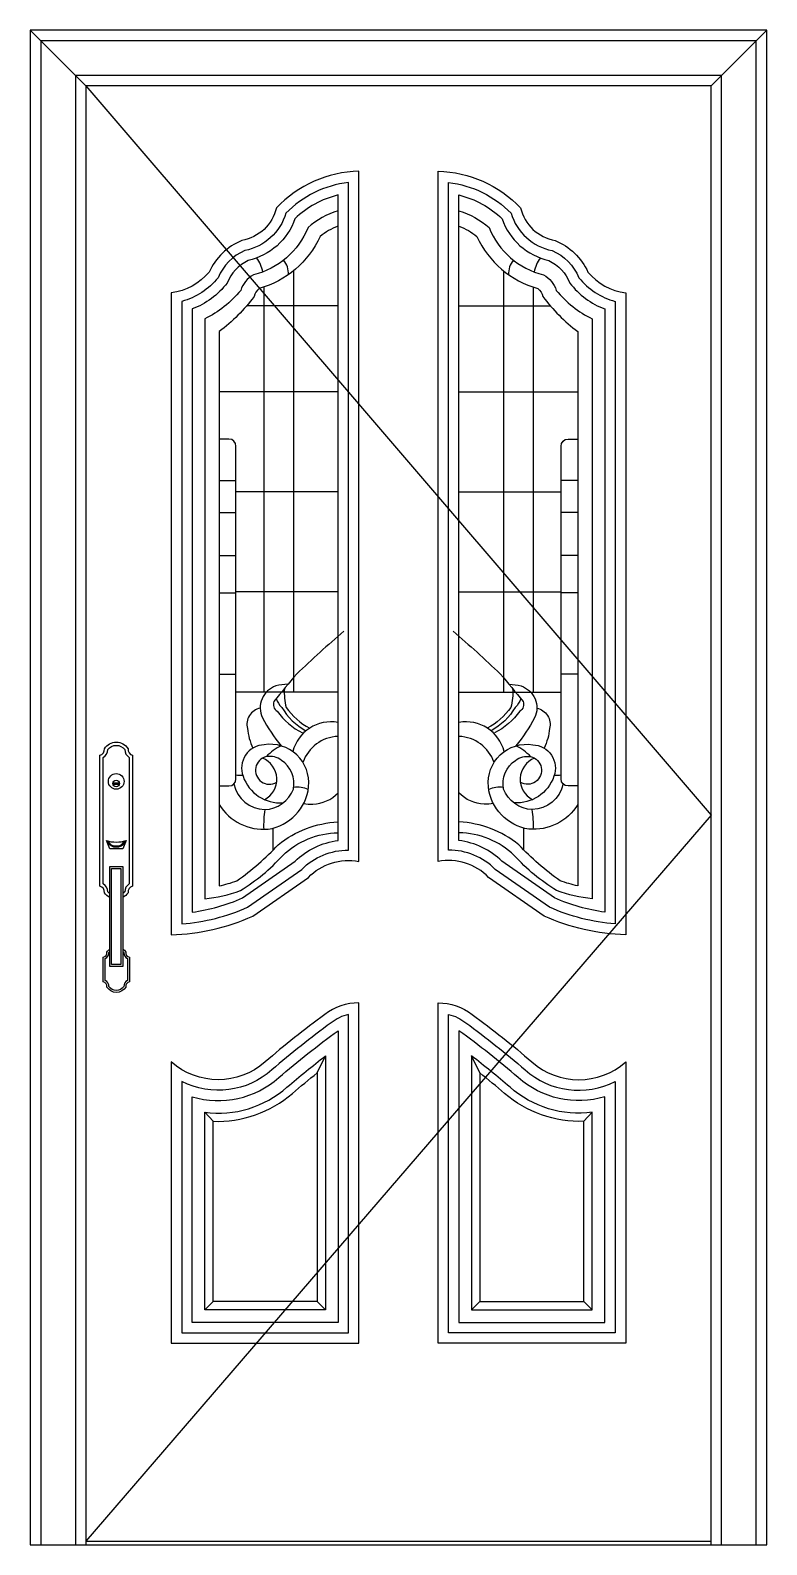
# Model space of a CAD drawing. Header units: metres. Extents: x 5406 to 6466, y 6967 to 9147.
import ezdxf

# ---------------------------------------------------------------- set-up
doc = ezdxf.new("R2010")
doc.units = ezdxf.units.M
for name, color, linetype in [('2', 2, 'Continuous'), ('3', 3, 'Continuous'), ('4', 4, 'Continuous'), ('6', 6, 'Continuous'), ('7', 7, 'Continuous')]:
    doc.layers.add(name, color=color, linetype=linetype)

msp = doc.modelspace()

# ---------------------------------------------------------------- linework, layer by layer
at = {"layer": '2'}
for p, q in [((5755.88, 7966.52), (5755.88, 7998.27)), ((6117.05, 7966.52), (6117.05, 7998.27)), ((5406.46, 6966.77), (6466.46, 6966.77))]:
    msp.add_line(p, q, dxfattribs=at)
for points in [[(5799.85, 8033.6, 0.05), (5813.2, 8032.56, 0.19), (5849.46, 8049.15, 0.19)], [(6073.08, 8033.6, -0.05), (6059.73, 8032.56, -0.19), (6023.46, 8049.15, -0.19)]]:
    msp.add_lwpolyline(points, format="xyb", dxfattribs=at)
for centre, radius, start, end in [((5794.76, 8056.25), 66.15, 114.06, 137.12), ((6078.17, 8056.25), 66.15, 42.88, 65.94), ((5708.66, 8109.6), 35.16, 259.86, 275.89), ((6164.27, 8109.6), 35.16, 264.11, 280.14), ((5791.14, 8016.9), 40.26, 67.43, 97.9), ((6081.79, 8016.9), 40.26, 82.1, 112.57), ((5888.23, 8003.36), 145.9, 171.47, 182.68), ((5984.7, 8003.36), 145.9, 357.32, 8.53)]:
    msp.add_arc(centre, radius, start, end, dxfattribs=at)
at = {"layer": '3'}
for p, q in [((5486.46, 9066.77), (5406.46, 9146.77)), ((6386.46, 9066.77), (6466.46, 9146.77)), ((5525.55, 8063.48), (5534.79, 8063.48)), ((5525.55, 8061.59), (5534.79, 8061.59)), ((5819.46, 7645.87), (5831.46, 7670.57)), ((6053.46, 7645.87), (6041.46, 7670.57)), ((5669.46, 7576.23), (5657.46, 7589.33)), ((6203.46, 7576.23), (6215.46, 7589.33)), ((5657.46, 7304.77), (5669.46, 7316.77)), ((5819.46, 7316.77), (5831.46, 7304.77)), ((6053.46, 7316.77), (6041.46, 7304.77)), ((6215.46, 7304.77), (6203.46, 7316.77)), ((5486.46, 6971.77), (6386.46, 6971.77))]:
    msp.add_line(p, q, dxfattribs=at)
for points in [[(6451.46, 6966.77), (6451.46, 9131.77), (5421.46, 9131.77), (5421.46, 6966.77)], [(6401.46, 6966.77), (6401.46, 9081.77), (5471.46, 9081.77), (5471.46, 6966.77)], [(5486.46, 9066.77), (6386.46, 8016.77), (5486.46, 6971.77)]]:
    msp.add_lwpolyline(points, dxfattribs=at)
for points in [[(5864.46, 8927.69, 0.17), (5774.33, 8883.58, -0.28), (5715.34, 8829.74, 0.19), (5676.66, 8790.58, -0.16), (5624.46, 8756.47), (5624.46, 7860.57, 0.09), (5719.23, 7884.64), (5797.1, 7938.91, -0.2), (5864.46, 7966.67)], [(6008.46, 8927.69, -0.17), (6098.6, 8883.58, 0.28), (6157.59, 8829.74, -0.19), (6196.27, 8790.58, 0.16), (6248.46, 8756.47), (6248.46, 7860.57, -0.09), (6153.7, 7884.64), (6075.83, 7938.91, 0.2), (6008.46, 7966.67)], [(5864.46, 7730.17, 0.11), (5839.44, 7717.96, 0.02), (5754.31, 7650.46, -0.31), (5624.46, 7633.56), (5624.46, 7271.77), (5864.46, 7271.77)], [(6008.46, 7730.17, -0.11), (6033.49, 7717.96, -0.02), (6118.62, 7650.46, 0.31), (6248.46, 7633.56), (6248.46, 7271.77), (6008.46, 7271.77)], [(5669.46, 7316.77), (5669.46, 7576.23, 0.19), (5783.81, 7616.47, -0.01), (5819.46, 7645.87), (5819.46, 7316.77)], [(6203.46, 7316.77), (6203.46, 7576.23, -0.19), (6089.12, 7616.47, 0.01), (6053.46, 7645.87), (6053.46, 7316.77)]]:
    msp.add_lwpolyline(points, format="xyb", close=True, dxfattribs=at)
for points in [[(5760.47, 8184.73, 0.12), (5768.36, 8172.13, 0.13), (5803.12, 8138.27, 0.13)], [(6112.46, 8184.73, -0.12), (6104.57, 8172.13, -0.13), (6069.81, 8138.27, -0.13)], [(5520.75, 7903.89, -0.06), (5517.99, 7906.69, 0.26), (5511.32, 7917.94), (5511.32, 8100.07, 0.26), (5517.99, 8111.32, -0.5), (5542.35, 8111.32, 0.26), (5549.02, 8100.07), (5549.02, 7917.94, 0.26), (5542.35, 7906.69, -0.06), (5539.59, 7903.89, -0.06)], [(5517.86, 7979.85, 0.2), (5526.62, 7972.72), (5533.72, 7972.72, 0.2), (5542.48, 7979.85, 0.19)], [(5539.59, 7820.83, -0.04), (5541.03, 7819.14, 0.29), (5546.37, 7810.4), (5546.37, 7778.98, 0.29), (5541.03, 7770.23, -0.51), (5519.66, 7770.23, 0.29), (5514.32, 7778.98), (5514.32, 7810.4, 0.29), (5519.66, 7819.14, -0.03), (5520.75, 7820.47, -0.03)]]:
    msp.add_lwpolyline(points, format="xyb", dxfattribs=at)
msp.add_lwpolyline([(5523.57, 7802.01), (5523.57, 7940.21), (5536.77, 7940.21), (5536.77, 7802.01)], close=True, dxfattribs=at)
msp.add_circle((5530.17, 8062.53), 4.71, dxfattribs=at)
at = {"layer": '4'}
for p, q in [((5678.46, 8498.58), (5702.46, 8498.58)), ((6194.46, 8498.58), (6170.46, 8498.58)), ((5678.46, 8452.45), (5702.46, 8452.45)), ((6194.46, 8452.45), (6170.46, 8452.45)), ((5678.46, 8390.94), (5702.46, 8390.94)), ((6194.46, 8390.94), (6170.46, 8390.94)), ((5678.46, 8337.12), (5702.46, 8337.12)), ((6194.46, 8337.12), (6170.46, 8337.12)), ((5678.46, 8219.87), (5702.46, 8219.87)), ((6194.46, 8219.87), (6170.46, 8219.87))]:
    msp.add_line(p, q, dxfattribs=at)
msp.add_lwpolyline([(6466.46, 6966.77), (6466.46, 9146.77), (5406.46, 9146.77), (5406.46, 6966.77)], dxfattribs=at)
at = {"layer": '6'}
for p, q in [((5785.46, 8800.56), (5785.46, 8194.22)), ((6087.46, 8800.56), (6087.46, 8194.22)), ((5742.46, 8777.04), (5742.46, 8194.22)), ((6130.46, 8777.04), (6130.46, 8194.22)), ((5849.46, 8750.22), (5717.88, 8750.22)), ((6023.46, 8750.22), (6155.05, 8750.22)), ((5849.46, 8626.22), (5678.46, 8626.22)), ((6023.46, 8626.22), (6194.46, 8626.22)), ((5849.46, 8482.22), (5702.46, 8482.22)), ((6023.46, 8482.22), (6170.46, 8482.22)), ((5849.46, 8338.22), (5702.46, 8338.22)), ((6023.46, 8338.22), (6170.46, 8338.22)), ((5849.46, 8194.22), (5702.46, 8194.22)), ((6023.46, 8194.22), (6170.46, 8194.22))]:
    msp.add_line(p, q, dxfattribs=at)
for points in [[(5849.46, 8886.88, 0.11), (5806.2, 8862.81, -0.24), (5727.71, 8794.62, 0.19), (5709.3, 8772.38, -0.11), (5657.46, 8731.34), (5657.46, 7896.43, 0.06), (5708.81, 7908.29, 0.07), (5769.74, 7958.86, -0.19), (5849.46, 7991.63)], [(6023.46, 8886.88, -0.11), (6066.73, 8862.81, 0.24), (6145.21, 8794.62, -0.19), (6163.63, 8772.38, 0.11), (6215.46, 8731.34), (6215.46, 7896.43, -0.06), (6164.12, 7908.29, -0.07), (6103.19, 7958.86, 0.19), (6023.46, 7991.63)], [(5849.46, 8864.73, 0.08), (5823.54, 8849.96, -0.22), (5736, 8775.08, 0.2), (5728.67, 8763.41, -0.07), (5678.46, 8713.16), (5678.46, 7915.04, 0.03), (5703.77, 7922.41, 0.05), (5763.46, 7974.29, -0.16), (5849.46, 8007.2)], [(6023.46, 8864.73, -0.08), (6049.39, 8849.96, 0.22), (6136.93, 8775.08, -0.2), (6144.26, 8763.41, 0.07), (6194.46, 8713.16), (6194.46, 7915.04, -0.03), (6169.16, 7922.41, -0.05), (6109.47, 7974.29, 0.16), (6023.46, 8007.2)], [(5678.46, 8059.02), (5692.46, 8059.02, 0.41), (5702.46, 8069.02), (5702.46, 8548.3, 0.41), (5692.46, 8558.3), (5678.46, 8558.3)], [(6194.46, 8059.02), (6180.46, 8059.02, -0.41), (6170.46, 8069.02), (6170.46, 8548.3, -0.41), (6180.46, 8558.3), (6194.46, 8558.3)], [(5857.66, 8281.76, 0.01), (5789.9, 8220.3, 0.01), (5757.19, 8180.62, 0.37), (5761.86, 8166.61, 0.13), (5798.47, 8135.49)], [(6015.27, 8281.76, -0.01), (6083.03, 8220.3, -0.01), (6115.74, 8180.62, -0.37), (6111.07, 8166.61, -0.13), (6074.46, 8135.49)], [(5777.37, 8205.43, 0.07), (5760.01, 8202.91, 0.45), (5740.52, 8157.25, 0.05), (5767.52, 8116.72)], [(5772.16, 8199.12, 0.08), (5774.79, 8172.02, 0.12), (5808.61, 8142.31, 0.12)], [(6100.77, 8199.12, -0.08), (6098.14, 8172.02, -0.12), (6064.32, 8142.31, -0.12)], [(6095.56, 8205.43, -0.07), (6112.92, 8202.91, -0.45), (6132.41, 8157.25, -0.05), (6105.41, 8116.72)], [(5737.35, 8171.05, 0.43), (5719.01, 8141.81, 0.09), (5726.98, 8113.41, 0.09)], [(6135.58, 8171.05, -0.43), (6153.92, 8141.81, -0.09), (6145.95, 8113.41, -0.09)], [(5678.46, 8032.15, 0.28), (5748.9, 7996.81, 0.34), (5807.1, 8057.86, 0.49), (5743.08, 8118.33, 0.51), (5712.81, 8072.98, 0.34), (5770.33, 8034.66, 0.34)], [(6194.46, 8032.15, -0.28), (6124.03, 7996.81, -0.34), (6065.83, 8057.86, -0.49), (6129.85, 8118.33, -0.51), (6160.12, 8072.98, -0.34), (6102.6, 8034.66, -0.34)], [(5699.54, 8061.95, 0.35), (5743.95, 8025.01, 0.3), (5785.23, 8054.57, 0.3), (5768.09, 8095.81, 0.2), (5746.29, 8101.26, 1.17), (5761.12, 8064.25)], [(6173.39, 8061.95, -0.35), (6128.98, 8025.01, -0.3), (6087.7, 8054.57, -0.3), (6104.84, 8095.81, -0.2), (6126.64, 8101.26, -1.17), (6111.8, 8064.25)]]:
    msp.add_lwpolyline(points, format="xyb", dxfattribs=at)
for centre, radius, start, end in [((5696.04, 8790.94), 45.82, 9.97, 37.79), ((5749.24, 8796.95), 28.8, 355.91, 41.03), ((6123.69, 8796.95), 28.8, 138.97, 184.09), ((6176.89, 8790.94), 45.82, 142.21, 170.03), ((5839.24, 8094.93), 56.42, 79.56, 166.22), ((6033.69, 8094.93), 56.42, 13.78, 100.44), ((5851.74, 8074.41), 56, 92.33, 160.71), ((6021.19, 8074.41), 56, 19.29, 87.67), ((5728.59, 8068.45), 32.8, 297.04, 68.56), ((6144.34, 8068.45), 32.8, 111.44, 242.96)]:
    msp.add_arc(centre, radius, start, end, dxfattribs=at)
at = {"layer": '7'}
msp.add_lwpolyline([(6386.46, 6966.77), (6386.46, 9066.77), (5486.46, 9066.77), (5486.46, 6966.77)], dxfattribs=at)
for points in [[(5879.46, 8943.77, 0.2), (5760.86, 8891.23, -0.3), (5710.89, 8844.17, 0.19), (5663.78, 8798.52, -0.19), (5609.46, 8768.77), (5609.46, 7844.77, 0.1), (5726.67, 7871.53), (5806.74, 7927.34, -0.25), (5879.46, 7950.38)], [(5993.46, 8943.77, -0.2), (6112.07, 8891.23, 0.3), (6162.04, 8844.17, -0.19), (6209.15, 8798.52, 0.19), (6263.46, 8768.77), (6263.46, 7844.77, -0.1), (6146.26, 7871.53), (6066.19, 7927.34, 0.25), (5993.46, 7950.38)], [(5849.46, 8909.7, 0.13), (5787.46, 8875.46, -0.26), (5720.1, 8815.42, 0.19), (5689.73, 8782.94, -0.14), (5639.46, 8745.57), (5639.46, 7877.28, 0.07), (5711.82, 7897.76), (5787.54, 7950.53, -0.16), (5849.46, 7980.6)], [(6023.46, 8909.7, -0.13), (6085.47, 8875.46, 0.26), (6152.83, 8815.42, -0.19), (6183.2, 8782.94, 0.14), (6233.46, 8745.57), (6233.46, 7877.28, -0.07), (6161.11, 7897.76), (6085.39, 7950.53, 0.16), (6023.46, 7980.6)], [(5516.03, 7980.37, 0.15), (5544.31, 7980.37), (5539.59, 7968.48), (5520.75, 7968.48)], [(5879.46, 7746.77, 0.17), (5830.28, 7729.84, 0.02), (5744.46, 7661.77, -0.38), (5609.46, 7661.77), (5609.46, 7256.77), (5879.46, 7256.77)], [(5993.46, 7746.77, -0.17), (6042.65, 7729.84, -0.02), (6128.46, 7661.77, 0.38), (6263.46, 7661.77), (6263.46, 7256.77), (5993.46, 7256.77)], [(5639.46, 7286.77), (5639.46, 7611.52, 0.26), (5764.15, 7639.13, -0.02), (5849.46, 7706.71), (5849.46, 7286.77)], [(6233.46, 7286.77), (6233.46, 7611.52, -0.26), (6108.78, 7639.13, 0.02), (6023.46, 7706.71), (6023.46, 7286.77)], [(5657.46, 7304.77), (5657.46, 7589.33, 0.22), (5775.95, 7625.54, -0.01), (5831.46, 7670.57), (5831.46, 7304.77)], [(6215.46, 7304.77), (6215.46, 7589.33, -0.22), (6096.98, 7625.54, 0.01), (6041.46, 7670.57), (6041.46, 7304.77)]]:
    msp.add_lwpolyline(points, format="xyb", close=True, dxfattribs=at)
for points in [[(5520.75, 7898.28, -0.13), (5513.21, 7905.34, 0.39), (5506.61, 7914.77), (5506.61, 8103.25, 0.39), (5513.21, 8112.67, -0.56), (5547.13, 8112.67, 0.39), (5553.73, 8103.25), (5553.73, 7914.77, 0.39), (5547.13, 7905.34, -0.13), (5539.59, 7898.28, -0.13)], [(5516.03, 7980.37, 0.22), (5526.42, 7971.31), (5533.92, 7971.31, 0.22), (5544.31, 7980.37, 0.22)], [(5539.59, 7824.5, -0.1), (5543.92, 7819.91, 0.39), (5549.19, 7812.37), (5549.19, 7777, 0.39), (5543.92, 7769.46, -0.56), (5516.77, 7769.46, 0.39), (5511.5, 7777), (5511.5, 7812.37, 0.39), (5516.77, 7819.91, -0.09), (5520.75, 7824.25, -0.09)]]:
    msp.add_lwpolyline(points, format="xyb", dxfattribs=at)
msp.add_lwpolyline([(5520.75, 7799.18), (5520.75, 7943.04), (5539.59, 7943.04), (5539.59, 7799.18)], close=True, dxfattribs=at)
msp.add_circle((5530.17, 8065.55), 11.31, dxfattribs=at)

doc.saveas('drawing.dxf')
